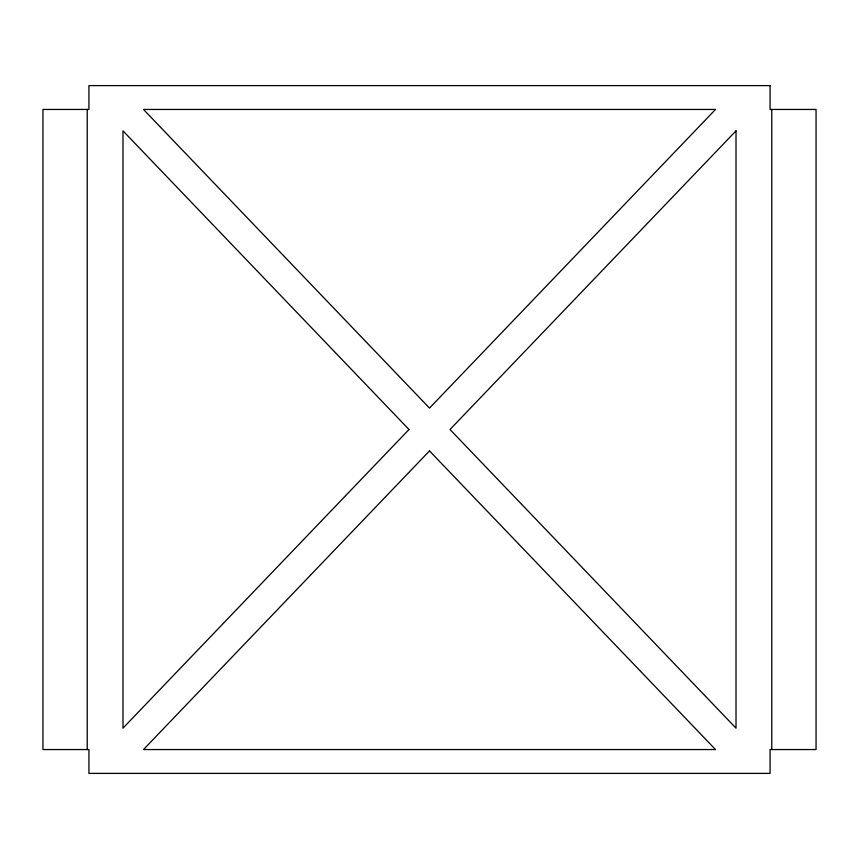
<?xml version="1.0" encoding="UTF-8"?>
<svg xmlns="http://www.w3.org/2000/svg" width="859" height="859" viewBox="0 0 859 859"><rect width="100%" height="100%" fill="white"/><g stroke="black" fill="none" stroke-linecap="round" stroke-linejoin="round"><path stroke-width="1.29" d="M771.779 109.447L771.779 749.553M87.221 109.447L87.221 749.553M409.002 429.5L122.987 728.142L122.987 130.858L409.002 429.5M715.515 109.447L429.5 408.089L143.485 109.447L715.515 109.447M429.5 450.911L143.485 749.553L715.515 749.553L429.5 450.911M736.013 130.858L449.998 429.5L736.013 728.142L736.013 130.858M770.072 85.61L88.928 85.61L88.928 109.447L42.95 109.447L42.95 749.553L88.928 749.553L88.928 773.39L770.072 773.39L770.072 749.553L816.05 749.553L816.05 109.447L770.072 109.447L770.072 85.61"/></g></svg>
